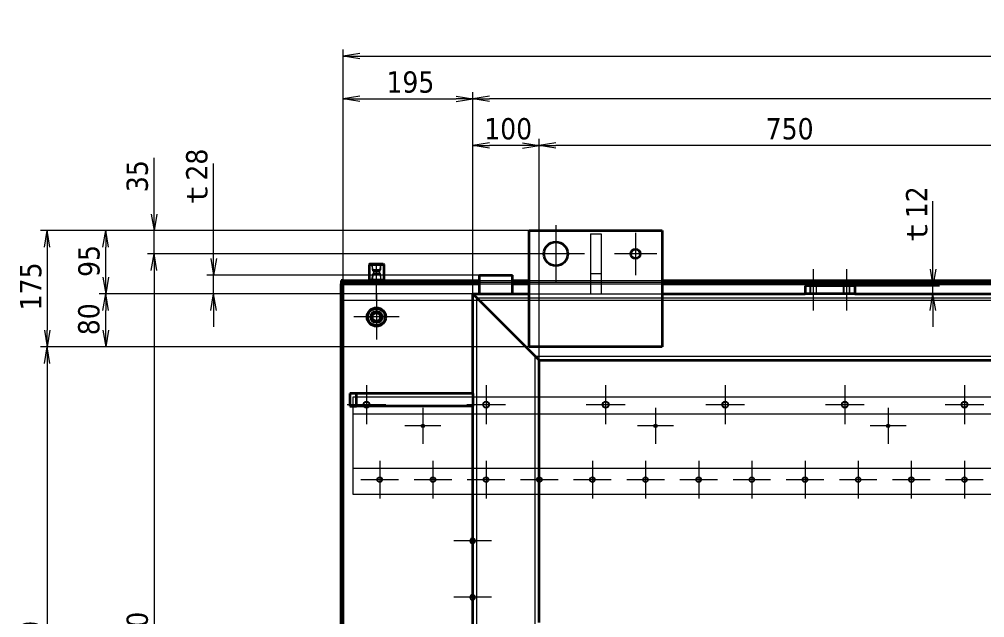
# Model space of a CAD drawing. Header units: millimetres. Extents: x -405 to 8410, y -405 to 5940.
# Drawn here: x 963 to 2416, y 1566 to 2466 of the extents above; entities that cross this region are included whole.
import ezdxf

# ---------------------------------------------------------------- set-up
doc = ezdxf.new("R2010")
doc.units = ezdxf.units.MM
doc.header["$LTSCALE"] = 10
for name, color, linetype, lineweight in [('Center Mark (ISO)', 7, 'Continuous', 5), ('Centerline (ISO)', 7, 'Continuous', 5), ('Dimension (ISO)', 7, 'Continuous', 25), ('Hidden (ISO)', 7, 'Continuous', 5), ('Visible (ISO)', 7, 'Continuous', 35), ('Visible Narrow (ISO)', 7, 'Continuous', 5)]:
    doc.layers.add(name, color=color, linetype=linetype, lineweight=lineweight)
doc.styles.add('Note Text (JIS)', font='tahoma.ttf')
doc.dimstyles.new('Default (JIS)', dxfattribs={"dimscale": 10, "dimtxt": 3.2, "dimasz": 2.5, "dimexe": 1, "dimexo": 0, "dimgap": 0.8, "dimtad": 1, "dimrnd": 1e-08, "dimdsep": 46, "dimtxsty": 'Note Text (JIS)', "dimblk": 'OPEN', "dimcen": 0.09, "dimdle": 10, "dimclrd": 7, "dimclre": 7, "dimclrt": 256, "dimadec": 0, "dimazin": 2, "dimtfac": 0.78125, "dimtmove": 0, "dimatfit": 3, "dimldrblk": 'OPEN', "dimfxl": 1, "dimtolj": 1, "dimtzin": 0, "dimlwd": 0, "dimlwe": 0, "dimarcsym": 0})

# ---------------------------------------------------------------- blocks, each defined once
blk = doc.blocks.new('_Open')
at = {"color": 0, "linetype": 'ByBlock', "lineweight": -2}
for p, q in [((-1, 0.167), (0, 0)), ((-1, -0.167), (0, 0)), ((0, 0), (-1, 0))]:
    blk.add_line(p, q, dxfattribs=at)
blk = doc.blocks.new('*D112')
at = {"layer": 'Defpoints', "color": 0, "linetype": 'Continuous', "transparency": 16777216}
for p in [(1645.7, 2346.7), (1645.7, 2053.3), (5245.7, 2053.3)]:
    blk.add_point(p, dxfattribs=at)
at = {"layer": 'Dimension (ISO)', "color": 7, "linetype": 'Continuous', "lineweight": 0, "transparency": 16777216}
for p, q in [((1645.7, 2053.3), (1645.7, 2356.7)), ((5245.7, 2053.3), (5245.7, 2356.7)), ((5220.7, 2346.7), (1670.7, 2346.7))]:
    blk.add_line(p, q, dxfattribs=at)
at = {"layer": 'Dimension (ISO)', "color": 7, "linetype": 'Continuous', "lineweight": 0, "transparency": 16777216, "xscale": 25, "yscale": 25, "zscale": 25, "rotation": 180}
blk.add_blockref('_Open', (1645.7, 2346.7), dxfattribs=at)
at = {"layer": 'Dimension (ISO)', "color": 7, "linetype": 'Continuous', "lineweight": 0, "transparency": 16777216, "xscale": 25, "yscale": 25, "zscale": 25}
blk.add_blockref('_Open', (5245.7, 2346.7), dxfattribs=at)
at = {"layer": 'Dimension (ISO)', "linetype": 'Continuous', "lineweight": 5, "transparency": 16777216, "insert": (3399.6, 2388.1), "char_height": 32, "attachment_point": 1, "style": 'Note Text (JIS)'}
blk.add_mtext('\\A1;3600', dxfattribs=at)
blk = doc.blocks.new('*D119')
at = {"layer": 'Defpoints', "color": 0, "linetype": 'Continuous', "transparency": 16777216}
for p in [(1745.7, 2276.4), (1745.7, 1953.3), (2495.7, 1953.3)]:
    blk.add_point(p, dxfattribs=at)
at = {"layer": 'Dimension (ISO)', "color": 7, "linetype": 'Continuous', "lineweight": 0, "transparency": 16777216}
for p, q in [((1745.7, 1953.3), (1745.7, 2286.4)), ((2495.7, 1953.3), (2495.7, 2286.4)), ((2470.7, 2276.4), (1770.7, 2276.4))]:
    blk.add_line(p, q, dxfattribs=at)
at = {"layer": 'Dimension (ISO)', "color": 7, "linetype": 'Continuous', "lineweight": 0, "transparency": 16777216, "xscale": 25, "yscale": 25, "zscale": 25, "rotation": 180}
blk.add_blockref('_Open', (1745.7, 2276.4), dxfattribs=at)
at = {"layer": 'Dimension (ISO)', "color": 7, "linetype": 'Continuous', "lineweight": 0, "transparency": 16777216, "xscale": 25, "yscale": 25, "zscale": 25}
blk.add_blockref('_Open', (2495.7, 2276.4), dxfattribs=at)
at = {"layer": 'Dimension (ISO)', "linetype": 'Continuous', "lineweight": 5, "transparency": 16777216, "insert": (2086.6, 2317.7), "char_height": 32, "attachment_point": 1, "style": 'Note Text (JIS)'}
blk.add_mtext('\\A1;750', dxfattribs=at)
blk = doc.blocks.new('*D120')
at = {"layer": 'Defpoints', "color": 0, "linetype": 'Continuous', "transparency": 16777216}
for p in [(1645.7, 2276.4), (1645.7, 2053.3), (1745.7, 1953.3)]:
    blk.add_point(p, dxfattribs=at)
at = {"layer": 'Dimension (ISO)', "color": 7, "linetype": 'Continuous', "lineweight": 0, "transparency": 16777216}
for p, q in [((1645.7, 2053.3), (1645.7, 2286.4)), ((1745.7, 1953.3), (1745.7, 2286.4)), ((1720.7, 2276.4), (1670.7, 2276.4))]:
    blk.add_line(p, q, dxfattribs=at)
at = {"layer": 'Dimension (ISO)', "color": 7, "linetype": 'Continuous', "lineweight": 0, "transparency": 16777216, "xscale": 25, "yscale": 25, "zscale": 25, "rotation": 180}
blk.add_blockref('_Open', (1645.7, 2276.4), dxfattribs=at)
at = {"layer": 'Dimension (ISO)', "color": 7, "linetype": 'Continuous', "lineweight": 0, "transparency": 16777216, "xscale": 25, "yscale": 25, "zscale": 25}
blk.add_blockref('_Open', (1745.7, 2276.4), dxfattribs=at)
at = {"layer": 'Dimension (ISO)', "linetype": 'Continuous', "lineweight": 5, "transparency": 16777216, "insert": (1663, 2317.7), "char_height": 32, "attachment_point": 1, "style": 'Note Text (JIS)'}
blk.add_mtext('\\A1;100', dxfattribs=at)
blk = doc.blocks.new('*D121')
at = {"layer": 'Defpoints', "color": 0, "linetype": 'Continuous', "transparency": 16777216}
for p in [(1645.7, 2346.7), (1450.7, 2068.3), (1645.7, 2053.3)]:
    blk.add_point(p, dxfattribs=at)
at = {"layer": 'Dimension (ISO)', "color": 7, "linetype": 'Continuous', "lineweight": 0, "transparency": 16777216}
for p, q in [((1450.7, 2068.3), (1450.7, 2356.7)), ((1645.7, 2053.3), (1645.7, 2356.7)), ((1475.7, 2346.7), (1620.7, 2346.7))]:
    blk.add_line(p, q, dxfattribs=at)
at = {"layer": 'Dimension (ISO)', "color": 7, "linetype": 'Continuous', "lineweight": 0, "transparency": 16777216, "xscale": 25, "yscale": 25, "zscale": 25, "rotation": 180}
blk.add_blockref('_Open', (1450.7, 2346.7), dxfattribs=at)
at = {"layer": 'Dimension (ISO)', "color": 7, "linetype": 'Continuous', "lineweight": 0, "transparency": 16777216, "xscale": 25, "yscale": 25, "zscale": 25}
blk.add_blockref('_Open', (1645.7, 2346.7), dxfattribs=at)
at = {"layer": 'Dimension (ISO)', "linetype": 'Continuous', "lineweight": 5, "transparency": 16777216, "insert": (1515.8, 2388), "char_height": 32, "attachment_point": 1, "style": 'Note Text (JIS)'}
blk.add_mtext('\\A1;195', dxfattribs=at)
blk = doc.blocks.new('*D122')
at = {"layer": 'Defpoints', "color": 0, "linetype": 'Continuous', "transparency": 16777216}
for p in [(5440.7, 2410.9), (1450.7, 2068.3), (5440.7, 2068.3)]:
    blk.add_point(p, dxfattribs=at)
at = {"layer": 'Dimension (ISO)', "color": 7, "linetype": 'Continuous', "lineweight": 0, "transparency": 16777216}
for p, q in [((1450.7, 2068.3), (1450.7, 2420.9)), ((5440.7, 2068.3), (5440.7, 2420.9)), ((1475.7, 2410.9), (5415.7, 2410.9))]:
    blk.add_line(p, q, dxfattribs=at)
at = {"layer": 'Dimension (ISO)', "color": 7, "linetype": 'Continuous', "lineweight": 0, "transparency": 16777216, "xscale": 25, "yscale": 25, "zscale": 25, "rotation": 180}
blk.add_blockref('_Open', (1450.7, 2410.9), dxfattribs=at)
at = {"layer": 'Dimension (ISO)', "color": 7, "linetype": 'Continuous', "lineweight": 0, "transparency": 16777216, "xscale": 25, "yscale": 25, "zscale": 25}
blk.add_blockref('_Open', (5440.7, 2410.9), dxfattribs=at)
at = {"layer": 'Dimension (ISO)', "linetype": 'Continuous', "lineweight": 5, "transparency": 16777216, "insert": (3325, 2461.1), "char_height": 32, "attachment_point": 1, "style": 'Note Text (JIS)'}
blk.add_mtext('\\A1;\\fTahoma|b0|i0;3990（t12板）', dxfattribs=at)
blk = doc.blocks.new('*D147')
at = {"layer": 'Defpoints', "color": 0, "linetype": 'Continuous', "transparency": 16777216}
for p in [(1730.7, 2148.3), (1005.2, 1973.3), (1730.7, 1973.3)]:
    blk.add_point(p, dxfattribs=at)
at = {"layer": 'Dimension (ISO)', "color": 7, "linetype": 'Continuous', "lineweight": 0, "transparency": 16777216}
for p, q in [((1730.7, 2148.3), (995.2, 2148.3)), ((1005.2, 2123.3), (1005.2, 1998.3)), ((1730.7, 1973.3), (995.2, 1973.3))]:
    blk.add_line(p, q, dxfattribs=at)
at = {"layer": 'Dimension (ISO)', "color": 7, "linetype": 'Continuous', "lineweight": 0, "transparency": 16777216, "xscale": 25, "yscale": 25, "zscale": 25}
for p, rotation in [((1005.2, 2148.3), 90), ((1005.2, 1973.3), 270)]:
    blk.add_blockref('_Open', p, dxfattribs=dict(at, rotation=rotation))
at = {"layer": 'Dimension (ISO)', "linetype": 'Continuous', "lineweight": 5, "transparency": 16777216, "insert": (964.4, 2028.3), "char_height": 32, "attachment_point": 1, "rotation": 90, "style": 'Note Text (JIS)'}
blk.add_mtext('\\A1;175', dxfattribs=at)
blk = doc.blocks.new('*D148')
at = {"layer": 'Defpoints', "color": 0, "linetype": 'Continuous', "transparency": 16777216}
for p in [(1093.3, 2053.3), (1645.7, 2053.3), (1730.7, 1973.3)]:
    blk.add_point(p, dxfattribs=at)
at = {"layer": 'Dimension (ISO)', "color": 7, "linetype": 'Continuous', "lineweight": 0, "transparency": 16777216}
for p, q in [((1645.7, 2053.3), (1083.3, 2053.3)), ((1093.3, 1998.3), (1093.3, 2028.3)), ((1730.7, 1973.3), (1083.3, 1973.3))]:
    blk.add_line(p, q, dxfattribs=at)
at = {"layer": 'Dimension (ISO)', "color": 7, "linetype": 'Continuous', "lineweight": 0, "transparency": 16777216, "xscale": 25, "yscale": 25, "zscale": 25}
for p, rotation in [((1093.3, 2053.3), 90), ((1093.3, 1973.3), 270)]:
    blk.add_blockref('_Open', p, dxfattribs=dict(at, rotation=rotation))
at = {"layer": 'Dimension (ISO)', "linetype": 'Continuous', "lineweight": 5, "transparency": 16777216, "insert": (1051.8, 1990.9), "char_height": 32, "attachment_point": 1, "rotation": 90, "style": 'Note Text (JIS)'}
blk.add_mtext('\\A1;80', dxfattribs=at)
blk = doc.blocks.new('*D149')
at = {"layer": 'Defpoints', "color": 0, "linetype": 'Continuous', "transparency": 16777216}
for p in [(1093.3, 2148.3), (1730.7, 2148.3), (1645.7, 2053.3)]:
    blk.add_point(p, dxfattribs=at)
at = {"layer": 'Dimension (ISO)', "color": 7, "linetype": 'Continuous', "lineweight": 0, "transparency": 16777216}
for p, q in [((1730.7, 2148.3), (1083.3, 2148.3)), ((1093.3, 2078.3), (1093.3, 2123.3)), ((1645.7, 2053.3), (1083.3, 2053.3))]:
    blk.add_line(p, q, dxfattribs=at)
at = {"layer": 'Dimension (ISO)', "color": 7, "linetype": 'Continuous', "lineweight": 0, "transparency": 16777216, "xscale": 25, "yscale": 25, "zscale": 25}
for p, rotation in [((1093.3, 2148.3), 90), ((1093.3, 2053.3), 270)]:
    blk.add_blockref('_Open', p, dxfattribs=dict(at, rotation=rotation))
at = {"layer": 'Dimension (ISO)', "linetype": 'Continuous', "lineweight": 5, "transparency": 16777216, "insert": (1052, 2078.6), "char_height": 32, "attachment_point": 1, "rotation": 90, "style": 'Note Text (JIS)'}
blk.add_mtext('\\A1;95', dxfattribs=at)
blk = doc.blocks.new('*D150')
at = {"layer": 'Defpoints', "color": 0, "linetype": 'Continuous', "transparency": 16777216}
for p in [(1166, 2148.3), (1730.7, 2148.3), (1727.7, 2113.3)]:
    blk.add_point(p, dxfattribs=at)
at = {"layer": 'Dimension (ISO)', "color": 7, "linetype": 'Continuous', "lineweight": 0, "transparency": 16777216}
for p, q in [((1166, 2173.3), (1166, 2258)), ((1730.7, 2148.3), (1156, 2148.3)), ((1166, 2113.3), (1166, 2148.3)), ((1727.7, 2113.3), (1156, 2113.3)), ((1166, 2088.3), (1166, 2063.3))]:
    blk.add_line(p, q, dxfattribs=at)
at = {"layer": 'Dimension (ISO)', "color": 7, "linetype": 'Continuous', "lineweight": 0, "transparency": 16777216, "xscale": 25, "yscale": 25, "zscale": 25}
for p, rotation in [((1166, 2148.3), 270), ((1166, 2113.3), 90)]:
    blk.add_blockref('_Open', p, dxfattribs=dict(at, rotation=rotation))
at = {"layer": 'Dimension (ISO)', "linetype": 'Continuous', "lineweight": 5, "transparency": 16777216, "insert": (1124.7, 2206.3), "char_height": 32, "attachment_point": 1, "rotation": 90, "style": 'Note Text (JIS)'}
blk.add_mtext('\\A1;35', dxfattribs=at)
blk = doc.blocks.new('*D151')
at = {"layer": 'Defpoints', "color": 0, "linetype": 'Continuous', "transparency": 16777216}
for p in [(1727.7, 2113.3), (1166, 903.3), (1727.7, 903.3)]:
    blk.add_point(p, dxfattribs=at)
at = {"layer": 'Dimension (ISO)', "color": 7, "linetype": 'Continuous', "lineweight": 0, "transparency": 16777216}
for p, q in [((1727.7, 2113.3), (1156, 2113.3)), ((1166, 2088.3), (1166, 928.3)), ((1727.7, 903.3), (1156, 903.3))]:
    blk.add_line(p, q, dxfattribs=at)
at = {"layer": 'Dimension (ISO)', "color": 7, "linetype": 'Continuous', "lineweight": 0, "transparency": 16777216, "xscale": 25, "yscale": 25, "zscale": 25}
for p, rotation in [((1166, 2113.3), 90), ((1166, 903.3), 270)]:
    blk.add_blockref('_Open', p, dxfattribs=dict(at, rotation=rotation))
at = {"layer": 'Dimension (ISO)', "linetype": 'Continuous', "lineweight": 5, "transparency": 16777216, "insert": (1124.7, 1478.5), "char_height": 32, "attachment_point": 1, "rotation": 90, "style": 'Note Text (JIS)'}
blk.add_mtext('\\A1;1210', dxfattribs=at)
blk = doc.blocks.new('*D152')
at = {"layer": 'Defpoints', "color": 0, "linetype": 'Continuous', "transparency": 16777216}
for p in [(1730.7, 1973.3), (1005.2, 1043.3), (1730.7, 1043.3)]:
    blk.add_point(p, dxfattribs=at)
at = {"layer": 'Dimension (ISO)', "color": 7, "linetype": 'Continuous', "lineweight": 0, "transparency": 16777216}
for p, q in [((1730.7, 1973.3), (995.2, 1973.3)), ((1005.2, 1948.3), (1005.2, 1068.3)), ((1730.7, 1043.3), (995.2, 1043.3))]:
    blk.add_line(p, q, dxfattribs=at)
at = {"layer": 'Dimension (ISO)', "color": 7, "linetype": 'Continuous', "lineweight": 0, "transparency": 16777216, "xscale": 25, "yscale": 25, "zscale": 25}
for p, rotation in [((1005.2, 1973.3), 90), ((1005.2, 1043.3), 270)]:
    blk.add_blockref('_Open', p, dxfattribs=dict(at, rotation=rotation))
at = {"layer": 'Dimension (ISO)', "linetype": 'Continuous', "lineweight": 5, "transparency": 16777216, "insert": (963.8, 1488.9), "char_height": 32, "attachment_point": 1, "rotation": 90, "style": 'Note Text (JIS)'}
blk.add_mtext('\\A1;930', dxfattribs=at)
blk = doc.blocks.new('*D158')
at = {"layer": 'Defpoints', "color": 0, "linetype": 'Continuous', "transparency": 16777216}
for p in [(1655.7, 2081.3), (1255.7, 2053.3), (1655.7, 2053.3)]:
    blk.add_point(p, dxfattribs=at)
at = {"layer": 'Dimension (ISO)', "color": 7, "linetype": 'Continuous', "lineweight": 0, "transparency": 16777216}
for p, q in [((1255.7, 2106.3), (1255.7, 2249.6)), ((1655.7, 2081.3), (1245.7, 2081.3)), ((1255.7, 2053.3), (1255.7, 2081.3)), ((1655.7, 2053.3), (1245.7, 2053.3)), ((1255.7, 2028.3), (1255.7, 2003.3))]:
    blk.add_line(p, q, dxfattribs=at)
at = {"layer": 'Dimension (ISO)', "color": 7, "linetype": 'Continuous', "lineweight": 0, "transparency": 16777216, "xscale": 25, "yscale": 25, "zscale": 25}
for p, rotation in [((1255.7, 2081.3), 270), ((1255.7, 2053.3), 90)]:
    blk.add_blockref('_Open', p, dxfattribs=dict(at, rotation=rotation))
at = {"layer": 'Dimension (ISO)', "linetype": 'Continuous', "lineweight": 5, "transparency": 16777216, "insert": (1214.3, 2180), "char_height": 32, "attachment_point": 1, "rotation": 90, "style": 'Note Text (JIS)'}
blk.add_mtext('\\A1;\\fTahoma|b0|i0;ｔ28', dxfattribs=at)
blk = doc.blocks.new('*D187')
at = {"layer": 'Defpoints', "color": 0, "linetype": 'Continuous', "transparency": 16777216}
for p in [(2220.7, 2065.3), (2338.3, 2053.3), (2338.3, 2053.3)]:
    blk.add_point(p, dxfattribs=at)
at = {"layer": 'Dimension (ISO)', "color": 7, "linetype": 'Continuous', "lineweight": 0, "transparency": 16777216}
for p, q in [((2338.3, 2090.3), (2338.3, 2192.5)), ((2220.7, 2065.3), (2348.3, 2065.3)), ((2338.3, 2053.3), (2338.3, 2065.3)), ((2338.3, 2028.3), (2338.3, 2003.3))]:
    blk.add_line(p, q, dxfattribs=at)
at = {"layer": 'Dimension (ISO)', "color": 7, "linetype": 'Continuous', "lineweight": 0, "transparency": 16777216, "xscale": 25, "yscale": 25, "zscale": 25}
for p, rotation in [((2338.3, 2065.3), 270), ((2338.3, 2053.3), 90)]:
    blk.add_blockref('_Open', p, dxfattribs=dict(at, rotation=rotation))
at = {"layer": 'Dimension (ISO)', "linetype": 'Continuous', "lineweight": 5, "transparency": 16777216, "insert": (2297.7, 2123.3), "char_height": 32, "attachment_point": 1, "rotation": 90, "style": 'Note Text (JIS)'}
blk.add_mtext('\\A1;\\fTahoma|b0|i0;ｔ12', dxfattribs=at)

msp = doc.modelspace()

# ---------------------------------------------------------------- linework, layer by layer
at = {"layer": 'Center Mark (ISO)', "linetype": 'Continuous'}
for p, q in [((1770.721, 2156.282), (1770.721, 2070.282)), ((1890.721, 2145.2), (1890.721, 2081.365)), ((1813.721, 2113.282), (1727.721, 2113.282)), ((1922.638, 2113.282), (1858.803, 2113.282)), ((1500.721, 2052.282), (1500.721, 1984.282)), ((1534.721, 2018.282), (1466.721, 2018.282)), ((1485.721, 1915.47), (1485.721, 1857.094)), ((1665.721, 1915.47), (1665.721, 1857.094)), ((1845.721, 1915.47), (1845.721, 1857.094)), ((2025.721, 1915.47), (2025.721, 1857.094)), ((2205.721, 1915.47), (2205.721, 1857.094)), ((2385.721, 1915.47), (2385.721, 1857.094)), ((1514.909, 1886.282), (1456.533, 1886.282)), ((1570.721, 1881.349), (1570.721, 1827.215)), ((1694.909, 1886.282), (1636.533, 1886.282)), ((1874.909, 1886.282), (1816.533, 1886.282)), ((1920.721, 1881.349), (1920.721, 1827.215)), ((2054.909, 1886.282), (1996.533, 1886.282)), ((2234.909, 1886.282), (2176.533, 1886.282)), ((2270.721, 1881.349), (2270.721, 1827.215)), ((2414.909, 1886.282), (2356.533, 1886.282)), ((1597.788, 1854.282), (1543.654, 1854.282)), ((1947.788, 1854.282), (1893.654, 1854.282)), ((2297.788, 1854.282), (2243.654, 1854.282)), ((1505.721, 1801.606), (1505.721, 1744.959)), ((1585.721, 1801.606), (1585.721, 1744.959)), ((1665.721, 1801.606), (1665.721, 1744.959)), ((1745.721, 1801.606), (1745.721, 1744.959)), ((1825.721, 1801.606), (1825.721, 1744.959)), ((1905.721, 1801.606), (1905.721, 1744.959)), ((1985.721, 1801.606), (1985.721, 1744.959)), ((2065.721, 1801.606), (2065.721, 1744.959)), ((2145.721, 1801.606), (2145.721, 1744.959)), ((2225.721, 1801.606), (2225.721, 1744.959)), ((2305.721, 1801.606), (2305.721, 1744.959)), ((2385.721, 1801.606), (2385.721, 1744.959)), ((1534.044, 1773.282), (1477.397, 1773.282)), ((1614.044, 1773.282), (1557.397, 1773.282)), ((1694.044, 1773.282), (1637.397, 1773.282)), ((1774.044, 1773.282), (1717.397, 1773.282)), ((1854.044, 1773.282), (1797.397, 1773.282)), ((1934.044, 1773.282), (1877.397, 1773.282)), ((2014.044, 1773.282), (1957.397, 1773.282)), ((2094.044, 1773.282), (2037.397, 1773.282)), ((2174.044, 1773.282), (2117.397, 1773.282)), ((2254.044, 1773.282), (2197.397, 1773.282)), ((2334.044, 1773.282), (2277.397, 1773.282)), ((2414.044, 1773.282), (2357.397, 1773.282)), ((1645.721, 1709.606), (1645.721, 1652.959)), ((1674.044, 1681.282), (1617.397, 1681.282)), ((1645.721, 1624.606), (1645.721, 1567.959)), ((1674.044, 1596.282), (1617.397, 1596.282))]:
    msp.add_line(p, q, dxfattribs=at)
at = {"layer": 'Centerline (ISO)', "linetype": 'Continuous'}
for p, q in [((1500.721, 2045.082), (1500.721, 2098.282)), ((2158.221, 2090.282), (2158.221, 2028.282)), ((2208.221, 2090.282), (2208.221, 2028.282))]:
    msp.add_line(p, q, dxfattribs=at)
at = {"layer": 'Hidden (ISO)'}
for p, q in [((1822.721, 2143.282), (1822.721, 2053.282)), ((1822.721, 2143.282), (1838.721, 2143.282)), ((1838.721, 2143.282), (1838.721, 2053.282)), ((1494.838, 2097.399), (1493.955, 2098.282)), ((1493.982, 2097.399), (1494.228, 2089.528)), ((1494.838, 2097.399), (1506.603, 2097.399)), ((1495.133, 2087.965), (1494.838, 2097.399)), ((1506.308, 2087.965), (1506.603, 2097.399)), ((1506.603, 2097.399), (1507.487, 2098.282)), ((1507.214, 2089.528), (1507.459, 2097.399)), ((1494.228, 2082.036), (1493.982, 2074.166)), ((1507.214, 2089.528), (1494.228, 2089.528)), ((1494.228, 2082.036), (1507.214, 2082.036)), ((1495.133, 2083.6), (1494.838, 2074.166)), ((1495.133, 2087.965), (1506.308, 2087.965)), ((1496.121, 2087.395), (1495.133, 2087.965)), ((1496.121, 2084.17), (1495.133, 2083.6)), ((1495.133, 2083.6), (1506.308, 2083.6)), ((1496.121, 2087.395), (1505.321, 2087.395)), ((1496.121, 2087.395), (1496.121, 2084.17)), ((1505.321, 2084.17), (1496.121, 2084.17)), ((1505.321, 2087.395), (1506.308, 2087.965)), ((1505.321, 2087.395), (1505.321, 2084.17)), ((1505.321, 2084.17), (1506.308, 2083.6)), ((1506.308, 2083.6), (1506.603, 2074.166)), ((1507.459, 2074.166), (1507.214, 2082.036)), ((1838.721, 2083.282), (1822.721, 2083.282)), ((5440.721, 2070.082), (1450.721, 2070.082)), ((1494.838, 2074.166), (1493.955, 2073.282)), ((1494.838, 2074.166), (1506.603, 2074.166)), ((1496.721, 2070.082), (1496.721, 2073.282)), ((1504.721, 2070.082), (1504.721, 2073.282)), ((1506.603, 2074.166), (1507.487, 2073.282)), ((1655.721, 2073.282), (1705.721, 2073.282)), ((1655.721, 2068.282), (1705.721, 2068.282)), ((1730.721, 2073.282), (1930.721, 2073.282)), ((1730.721, 2068.282), (1930.721, 2068.282)), ((2153.221, 2065.282), (2153.221, 2053.282)), ((2154.033, 2065.282), (2154.033, 2053.282)), ((2162.409, 2065.282), (2162.409, 2053.282)), ((2163.221, 2053.282), (2163.221, 2065.282)), ((2203.221, 2065.282), (2203.221, 2053.282)), ((2204.033, 2065.282), (2204.033, 2053.282)), ((2212.409, 2065.282), (2212.409, 2053.282)), ((2213.221, 2053.282), (2213.221, 2065.282)), ((1730.721, 2053.282), (1822.721, 2053.282)), ((1822.721, 2053.282), (1838.721, 2053.282)), ((1838.721, 2053.282), (1930.721, 2053.282)), ((5440.721, 2043.282), (1450.721, 2043.282)), ((1651.721, 969.282), (1651.721, 2047.282)), ((1651.721, 2047.282), (5239.721, 2047.282)), ((1739.721, 1057.282), (1739.721, 1959.282)), ((1739.721, 1959.282), (5151.721, 1959.282)), ((1465.721, 1898.282), (2765.721, 1898.282)), ((1465.721, 1751.282), (1465.721, 1898.282)), ((1465.721, 1872.282), (5425.721, 1872.282)), ((5425.721, 1790.282), (1465.721, 1790.282)), ((2765.721, 1751.282), (1465.721, 1751.282))]:
    msp.add_line(p, q, dxfattribs=at)
for centre, radius in [((1500.721, 2018.282), 9), ((1500.721, 2018.282), 8.504), ((1500.721, 2018.282), 8.225), ((1485.721, 1886.282), 5), ((1485.721, 1886.282), 4.188), ((1665.721, 1886.282), 5), ((1665.721, 1886.282), 4.188), ((1845.721, 1886.282), 5), ((1845.721, 1886.282), 4.188), ((2025.721, 1886.282), 5), ((2025.721, 1886.282), 4.188), ((2205.721, 1886.282), 5), ((2205.721, 1886.282), 4.188), ((2385.721, 1886.282), 5), ((2385.721, 1886.282), 4.188), ((1570.721, 1854.282), 2.5), ((1570.721, 1854.282), 2.067), ((1920.721, 1854.282), 2.5), ((1920.721, 1854.282), 2.067), ((2270.721, 1854.282), 2.5), ((2270.721, 1854.282), 2.067), ((1505.721, 1773.282), 4), ((1505.721, 1773.282), 3.324), ((1585.721, 1773.282), 4), ((1585.721, 1773.282), 3.324), ((1665.721, 1773.282), 4), ((1665.721, 1773.282), 3.324), ((1745.721, 1773.282), 4), ((1745.721, 1773.282), 3.324), ((1825.721, 1773.282), 4), ((1825.721, 1773.282), 3.324), ((1905.721, 1773.282), 4), ((1905.721, 1773.282), 3.324), ((1985.721, 1773.282), 4), ((1985.721, 1773.282), 3.324), ((2065.721, 1773.282), 4), ((2065.721, 1773.282), 3.324), ((2145.721, 1773.282), 4), ((2145.721, 1773.282), 3.324), ((2225.721, 1773.282), 4), ((2225.721, 1773.282), 3.324), ((2305.721, 1773.282), 4), ((2305.721, 1773.282), 3.324), ((2385.721, 1773.282), 4), ((2385.721, 1773.282), 3.324)]:
    msp.add_circle(centre, radius, dxfattribs=at)
for centre, radius in [((1645.721, 1681.282), 4), ((1645.721, 1681.282), 3.324), ((1645.721, 1596.282), 4), ((1645.721, 1596.282), 3.324)]:
    msp.add_arc(centre, radius, 270, 90, dxfattribs=at)
at = {"layer": 'Visible (ISO)'}
for p, q in [((1730.721, 2148.282), (1930.721, 2148.282)), ((1730.721, 1973.282), (1730.721, 2148.282)), ((1930.721, 2148.282), (1930.721, 1973.282)), ((1490.721, 2098.282), (1489.721, 2097.282)), ((1489.721, 2097.282), (1511.721, 2097.282)), ((1489.721, 2097.282), (1489.721, 2074.282)), ((1490.721, 2098.282), (1510.721, 2098.282)), ((1510.721, 2098.282), (1511.721, 2097.282)), ((1511.721, 2097.282), (1511.721, 2074.282)), ((1655.721, 2081.282), (1705.721, 2081.282)), ((1655.721, 2053.282), (1655.721, 2081.282)), ((1705.721, 2053.282), (1705.721, 2081.282)), ((1447.521, 2073.282), (1447.521, 2068.282)), ((1450.721, 2073.282), (1447.521, 2073.282)), ((1447.521, 2068.282), (1450.721, 2068.282)), ((1447.521, 948.282), (1447.521, 2068.282)), ((1450.721, 2068.282), (1450.721, 2073.282)), ((1450.721, 2073.282), (1493.389, 2073.282)), ((1450.721, 2068.282), (1655.721, 2068.282)), ((1450.721, 948.282), (1450.721, 2068.282)), ((1489.721, 2074.282), (1511.721, 2074.282)), ((1490.721, 2073.282), (1489.721, 2074.282)), ((1493.389, 2073.282), (1508.053, 2073.282)), ((1508.053, 2073.282), (1655.721, 2073.282)), ((1510.721, 2073.282), (1511.721, 2074.282)), ((1705.721, 2073.282), (1730.721, 2073.282)), ((1705.721, 2068.282), (1730.721, 2068.282)), ((1930.721, 2073.282), (2880.721, 2073.282)), ((1930.721, 2068.282), (2880.721, 2068.282)), ((2220.721, 2065.282), (2145.721, 2065.282)), ((2145.721, 2065.282), (2145.721, 2053.282)), ((2220.721, 2065.282), (2220.721, 2053.282)), ((1645.721, 2053.282), (1657.721, 2041.282)), ((1645.721, 1903.282), (1645.721, 2053.282)), ((1657.721, 2041.282), (1645.721, 2053.282)), ((1645.721, 2053.282), (1655.721, 2053.282)), ((1655.721, 2053.282), (1705.721, 2053.282)), ((1705.721, 2053.282), (1730.721, 2053.282)), ((1930.721, 2053.282), (2145.721, 2053.282)), ((2220.721, 2053.282), (2145.721, 2053.282)), ((2220.721, 2053.282), (2880.721, 2053.282)), ((1733.721, 1965.282), (1657.721, 2041.282)), ((1657.721, 2041.282), (1733.721, 1965.282)), ((1930.721, 1973.282), (1730.721, 1973.282)), ((1733.721, 1965.282), (1745.721, 1953.282)), ((1745.721, 1953.282), (1733.721, 1965.282)), ((1745.721, 1558.282), (1745.721, 1953.282)), ((1745.721, 1953.282), (2495.721, 1953.282)), ((1470.721, 1903.282), (1460.721, 1903.282)), ((1460.721, 1903.282), (1460.721, 1884.282)), ((1470.721, 1884.282), (1470.721, 1903.282)), ((1645.721, 1903.282), (1470.721, 1903.282)), ((1645.721, 1903.282), (1645.721, 1884.282)), ((1460.721, 1884.282), (1470.721, 1884.282)), ((1645.721, 1884.282), (1470.721, 1884.282)), ((1645.721, 1132.282), (1645.721, 1884.282))]:
    msp.add_line(p, q, dxfattribs=at)
for centre, radius in [((1770.721, 2113.282), 18), ((1890.721, 2113.282), 6.918), ((1500.721, 2018.282), 14), ((1500.721, 2018.282), 13), ((1500.721, 2018.282), 8.531), ((1500.721, 2018.282), 7.647), ((1500.721, 2018.282), 7.32), ((1500.721, 2018.282), 6.35)]:
    msp.add_circle(centre, radius, dxfattribs=at)
for centre in [(1645.721, 1681.282), (1645.721, 1596.282)]:
    msp.add_arc(centre, 3.324, 90, 270, dxfattribs=at)
at = {"layer": 'Visible Narrow (ISO)'}
msp.add_circle((1890.721, 2113.282), 8, dxfattribs=at)
for centre in [(1645.721, 1681.282), (1645.721, 1596.282)]:
    msp.add_arc(centre, 4, 90, 270, dxfattribs=at)

# ---------------------------------------------------------------- dimensions: what is measured, and where the dimension line sits
at = {"layer": 'Dimension (ISO)', "color": 7, "linetype": 'Continuous', "lineweight": 5}
dim = msp.add_linear_dim(base=(5440.721, 2410.875), p1=(1450.721, 2068.282), p2=(5440.721, 2068.282), text='\\fTahoma|b0|i0;<>（t12板）', dimstyle='Default (JIS)', override={"dimgap": 0.8, "dimdec": 2, "dimtol": 0, "dimlim": 0, "dimtp": 0, "dimtm": 0, "dimtdec": 2, "dimtofl": 0, "dimatfit": 1}, dxfattribs=at)
dim.commit()
dim.dimension.update_dxf_attribs({"geometry": '*D122', "text_midpoint": (3445.721, 2410.875), "dimtype": 160})
for base, p1, p2, picture, middle in [((1645.721, 2346.734), (1450.721, 2068.282), (1645.721, 2053.282), '*D121', (1548.221, 2346.734)), ((1645.721, 2276.403), (1745.721, 1953.282), (1645.721, 2053.282), '*D120', (1695.721, 2276.403)), ((1745.721, 2276.403), (2495.721, 1953.282), (1745.721, 1953.282), '*D119', (2120.721, 2276.403))]:
    dim = msp.add_linear_dim(base=base, p1=p1, p2=p2, dimstyle='Default (JIS)', override={"dimgap": 0.8, "dimdec": 2, "dimtol": 0, "dimlim": 0, "dimtp": 0, "dimtm": 0, "dimtdec": 2, "dimtofl": 0, "dimatfit": 1}, dxfattribs=at)
    dim.commit()
    dim.dimension.update_dxf_attribs({"geometry": picture, "text_midpoint": middle, "dimtype": 160})
for base, p1, p2, angle, override, picture, middle in [((1645.721, 2346.734), (5245.721, 2053.282), (1645.721, 2053.282), 180, {"dimgap": 0.8, "dimdec": 2, "dimtol": 0, "dimlim": 0, "dimtp": 0, "dimtm": 0, "dimtdec": 2, "dimtofl": 0, "dimatfit": 1}, '*D112', (3445.721, 2346.734)), ((1166.049, 2148.282), (1727.721, 2113.282), (1730.721, 2148.282), 90, {"dimgap": 0.8, "dimdec": 2, "dimtol": 0, "dimlim": 0, "dimtp": 0, "dimtm": 0, "dimtdec": 2, "dimtofl": 1, "dimatfit": 1}, '*D150', (1166.049, 2228.117)), ((1005.167, 1973.282), (1730.721, 2148.282), (1730.721, 1973.282), 270, {"dimgap": 0.8, "dimdec": 2, "dimtol": 0, "dimlim": 0, "dimtp": 0, "dimtm": 0, "dimtdec": 2, "dimtofl": 0, "dimatfit": 1}, '*D147', (1005.167, 2060.782)), ((1093.297, 2148.282), (1645.721, 2053.282), (1730.721, 2148.282), 270, {"dimgap": 0.8, "dimdec": 2, "dimtol": 0, "dimlim": 0, "dimtp": 0, "dimtm": 0, "dimtdec": 2, "dimtofl": 0, "dimatfit": 1}, '*D149', (1093.297, 2100.782)), ((1166.049, 903.282), (1727.721, 2113.282), (1727.721, 903.282), 90, {"dimgap": 0.8, "dimdec": 2, "dimtol": 0, "dimlim": 0, "dimtp": 0, "dimtm": 0, "dimtdec": 2, "dimtofl": 0, "dimatfit": 1}, '*D151', (1166.049, 1523.282)), ((1093.297, 2053.282), (1730.721, 1973.282), (1645.721, 2053.282), 90, {"dimgap": 0.8, "dimdec": 2, "dimtol": 0, "dimlim": 0, "dimtp": 0, "dimtm": 0, "dimtdec": 2, "dimtofl": 0, "dimatfit": 1}, '*D148', (1093.297, 2013.282)), ((1005.167, 1043.282), (1730.721, 1973.282), (1730.721, 1043.282), 90, {"dimgap": 0.8, "dimdec": 2, "dimtol": 0, "dimlim": 0, "dimtp": 0, "dimtm": 0, "dimtdec": 2, "dimtofl": 0, "dimatfit": 1}, '*D152', (1005.167, 1523.282))]:
    dim = msp.add_linear_dim(base=base, p1=p1, p2=p2, angle=angle, dimstyle='Default (JIS)', override=override, dxfattribs=at)
    dim.commit()
    dim.dimension.update_dxf_attribs({"geometry": picture, "text_midpoint": middle, "dimtype": 160})
for base, p1, p2, angle, override, picture, middle in [((1255.721, 2053.282), (1655.721, 2081.282), (1655.721, 2053.282), 270, {"dimgap": 0.8, "dimdec": 2, "dimtol": 0, "dimlim": 0, "dimtp": 0, "dimtm": 0, "dimtdec": 2, "dimtofl": 1, "dimatfit": 1}, '*D158', (1255.721, 2210.776)), ((2338.326, 2053.282), (2220.721, 2065.282), (2338.326, 2053.282), 90, {"dimgap": 0.8, "dimdec": 2, "dimse2": 1, "dimtol": 0, "dimlim": 0, "dimtp": 0, "dimtm": 0, "dimtdec": 2, "dimtofl": 1, "dimatfit": 1}, '*D187', (2338.326, 2153.888))]:
    dim = msp.add_linear_dim(base=base, p1=p1, p2=p2, angle=angle, text='\\fTahoma|b0|i0;ｔ<>', dimstyle='Default (JIS)', override=override, dxfattribs=at)
    dim.commit()
    dim.dimension.update_dxf_attribs({"geometry": picture, "text_midpoint": middle, "dimtype": 160})

doc.saveas('drawing.dxf')
